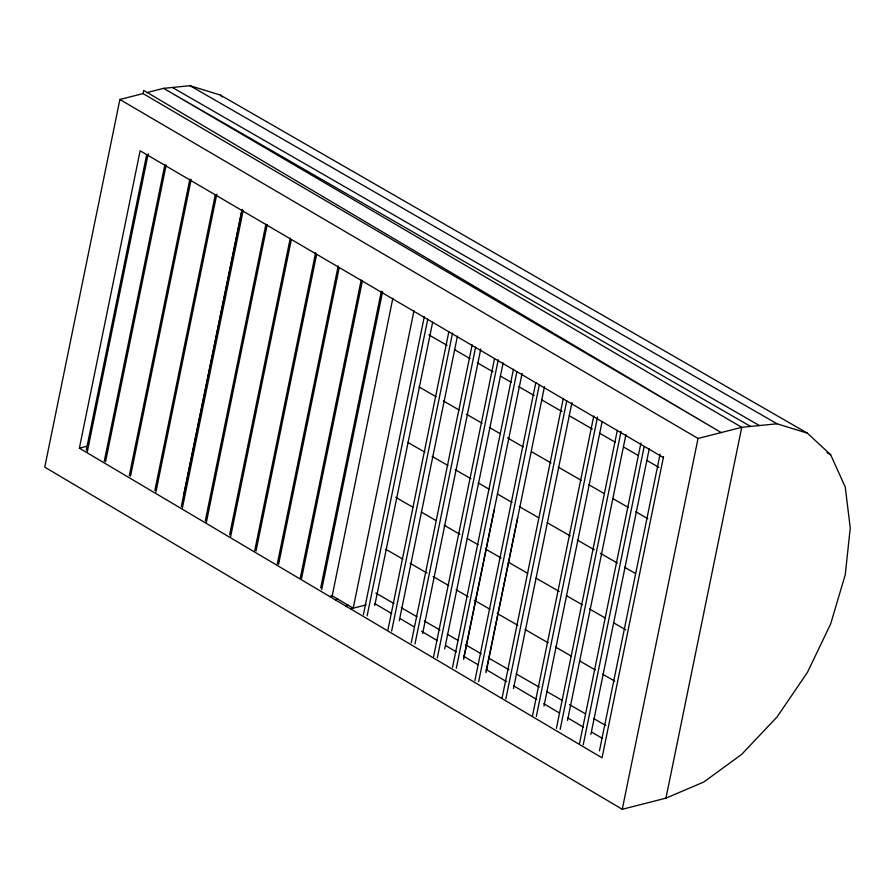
<?xml version="1.0" encoding="UTF-8"?>
<svg xmlns="http://www.w3.org/2000/svg" width="895" height="895" viewBox="0 0 895 895"><rect width="100%" height="100%" fill="white"/><g stroke="black" fill="none" stroke-linecap="round" stroke-linejoin="round"><path stroke-width="1.34" d="M663.396 457.58L140.135 150.785L79.364 448.182L329.595 596.45L332.213 595.79L392.849 298.27M143.043 93.583L143.692 90.406L721.202 432.553L143.043 93.583L119.885 99.49L44.75 467.145L622.26 809.293L665.958 798.15L703.85 781.995L741.742 754.295L777.05 716.951L807.368 672.503L830.638 623.983L845.26 574.702L850.25 528.005L845.26 487.093L830.638 454.727L807.368 433.146L220.349 95.06L190.031 85.707L163.584 88.348L146.892 92.599M86.289 450.129L146.635 154.824M87.296 451.874L148.201 153.839M104.267 461.317L164.893 164.646M105.554 461.697L166.179 165.027M129.26 475.76L189.885 179.089M130.547 476.14L191.172 179.47M154.869 490.471L215.214 195.166M155.875 492.216L216.78 194.181M181.282 506.682L241.907 210.012M184.001 494.04L242.153 209.475M182.3 508.427L243.205 210.392M205.279 520.901L265.904 224.231M206.297 522.646L267.202 224.611M229.635 534.796L290.26 238.126M230.653 536.553L291.278 239.882M254.728 550.66L315.633 252.614M256.015 551.04L316.64 254.37M277.282 564.007L338.187 265.96M278.569 564.387L339.194 267.717M300.272 578.136L361.177 280.101M301.559 578.528L362.464 280.482M320.712 587.881L381.337 291.211M321.719 589.626L382.624 291.591M413.993 310.699L353.201 608.186L332.213 595.79M363.381 614.764L424.286 316.729M367.129 615.816L427.754 319.146M374.77 605.445L432.643 322.234M387.904 629.99L448.809 331.956M391.652 631.042L452.557 333.007M399.293 620.671L457.446 336.095M411.241 642.856L472.146 344.81M414.989 643.908L475.614 347.238M422.63 633.548L480.783 348.96M433.583 656.785L494.487 358.75M437.331 657.836L498.235 359.801M444.692 648.853L503.124 362.889M452.546 667.256L513.45 369.221M456.293 668.308L516.918 371.638M463.655 659.313L522.087 373.36M463.778 657.691L494.174 509.971M474.909 680.603L535.814 382.568M478.657 681.654L539.282 384.984M486.019 672.671L544.451 386.707M486.13 671.037L517.657 517.858M502.106 697.876L563.291 398.465M505.854 698.928L566.759 400.882M513.495 688.557L571.927 402.616M532.592 715.351L593.777 415.951M536.34 716.403L597.524 417.003M543.981 706.054L602.134 421.455M556.41 728.362L617.315 430.316M560.158 729.414L621.063 431.379M567.519 720.419L625.952 434.467M579.49 743.745L640.954 442.98M583.227 744.797L644.131 446.762M590.868 734.437L649.3 448.484M599.46 750.804L660.085 454.134M663.553 456.562L602.044 757.841L329.595 596.45M622.26 809.293L698.044 438.46L741.742 427.318L777.05 423.794L807.368 433.146M665.958 798.15L741.742 427.318L163.584 88.348L750.603 426.434M79.364 448.182L88.37 445.878M335.401 599.874L338.019 599.202M345.705 605.982L348.334 605.311M350.583 608.846L366.044 604.908M190.031 85.707L777.05 423.794M827.002 452.646L830.638 454.727M172.377 87.464L759.396 425.561M428.895 334.898L447.053 345.358M454.313 349.542L470.054 358.604M477.315 362.788L493.044 371.85M500.305 376.034L511.202 382.299M518.462 386.483L534.203 395.545M541.464 399.729L562.038 411.577M569.298 415.761L592.3 429.007M599.56 433.191L615.29 442.253M623.77 447.131L638.292 455.499M646.761 460.377L658.865 467.347M419.117 386.976L436.055 396.731M443.327 400.915L459.057 409.977M466.317 414.161L482.058 423.223M489.319 427.407L500.204 433.683M507.476 437.868L523.206 446.929M531.675 451.807L551.04 462.961M558.301 467.145L581.303 480.38M588.563 484.564L604.304 493.626M612.773 498.515L628.503 507.577M635.763 511.75L647.868 518.731M407.952 442.466L424.901 452.221M432.162 456.405L447.892 465.467M455.152 469.651L470.893 478.713M478.154 482.897L489.05 489.173M497.519 494.051L512.041 502.419M519.301 506.592L538.667 517.746M547.147 522.635L570.137 535.87M577.398 540.054L594.347 549.821M600.4 553.3L617.349 563.067M624.609 567.24L635.495 573.516M395.791 497.363L412.729 507.129M421.209 512.007L435.731 520.375M444.2 525.253L459.94 534.315M467.201 538.499L478.098 544.764M485.358 548.948L501.088 558.01M508.349 562.194L527.714 573.348M536.194 578.226L559.185 591.472M566.445 595.656L582.186 604.718M589.447 608.902L605.177 617.964M613.657 622.842L625.762 629.812M385.902 549.351L402.839 559.106M410.1 563.291L427.049 573.046M433.102 576.537L448.831 585.599M456.103 589.783L468.197 596.752M474.249 600.232L489.99 609.294M497.251 613.478L517.825 625.337M525.085 629.509L548.087 642.755M555.347 646.94L571.077 656.001M579.557 660.879L595.287 669.941M602.548 674.125L614.652 681.095M375.844 593.083L394.001 603.532M401.262 607.716L416.992 616.778M424.264 620.962L439.993 630.024M447.254 634.208L458.15 640.484M465.411 644.668L481.141 653.73M488.413 657.903L508.986 669.762M516.247 673.946L539.249 687.181M546.509 691.365L562.239 700.427M569.5 704.611L585.24 713.673M593.709 718.551L605.814 725.521M119.885 99.49L698.044 438.46M374.938 603.655L391.708 613.59M400.087 618.557L414.452 627.071M421.646 631.322L437.207 640.551M445.587 645.519L456.372 651.896M463.554 656.158L477.919 664.672M486.298 669.639L506.659 681.699M513.842 685.95L536.597 699.431M543.78 703.694L559.341 712.912M567.732 717.879L583.294 727.109M591.673 732.076L602.458 738.453M220.349 95.06L222.374 96.928"/></g></svg>
